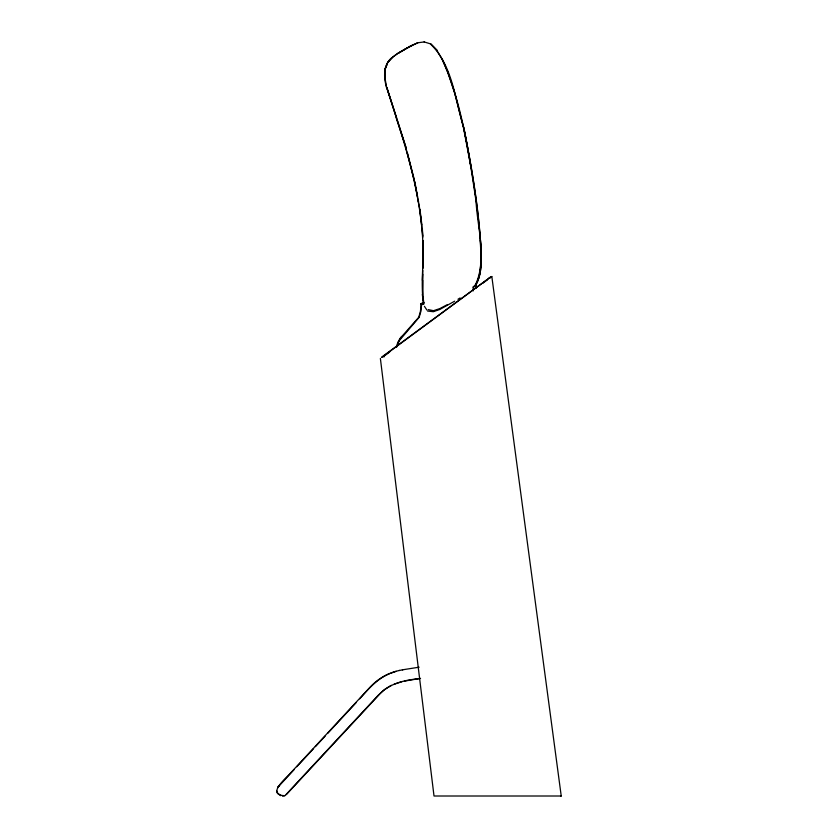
<?xml version="1.0" encoding="UTF-8"?>
<svg xmlns="http://www.w3.org/2000/svg" width="838" height="838" viewBox="0 0 838 838"><rect width="100%" height="100%" fill="white"/><g stroke="black" fill="none" stroke-linecap="round" stroke-linejoin="round"><path stroke-width="1.26" d="M384.789 77.704L384.893 69.324L387.68 62.714L392.383 57.518M423.117 247.105C423.599 265.709 420.624 284.47 423.588 302.937M423.138 264.326L422.991 240.977M480.823 255.862C480.624 266.61 480.928 279.033 473.365 287.57M422.425 280.363L422.781 270.496M422.876 268.024C425.337 216.874 412.223 166.458 396.353 118.273M422.781 274.194L422.572 294.505L423.682 301.732M423.001 268.024L423.117 240.977M424.175 302.508L420.613 303.901L421.126 304.791L420.425 311.401L418.728 317.309L400.344 338.164L396.364 346.963M391.304 685.337L384.359 689.643L378.189 695.268L284.941 795.712C265.971 794.99 285.423 778.764 290.158 773.443L369.883 687.359C377.708 678.885 388.162 672.715 399.517 670.463M397.107 345.937L397.725 343.873M387.366 63.824L385.145 69.324L384.925 77.704L386.674 87.644L405.938 147.572M474.989 285.894C487.611 259.529 477.43 228.69 476.015 200.9C468.777 153.04 462.136 103.922 442.275 59.362M475.115 285.894C483.557 272.277 480.949 255.506 480.415 240.338C477.492 202.597 471.291 165.201 463.823 128.13M475.376 285.894C483.463 272.182 480.729 255.475 480.279 240.338M398.123 342.868A23.768 23.768 0 0 1 399.056 340.919L419.178 317.309L420.865 311.401L421.566 304.791L421.053 303.901L423.494 302.947L421.053 303.901L421.566 304.791L423.986 303.785M286.376 794.592L378.629 695.268C388.822 683.368 404.88 679.985 419.744 678.602M391.995 57.518C382.851 64.84 383.699 77.463 386.548 87.634M387.544 62.724C393.368 54.596 402.795 50.647 411.112 45.681M278.268 786.861L294.138 769.609M296.799 766.739L313.622 748.575M315.402 746.658L325.144 736.141M327.794 733.271L356.14 702.663M359.691 698.84C368.374 689.119 377.247 678.591 389.712 673.626M277.902 786.861L279.473 785.436M491.361 276.865L491.822 276.509L561.23 796.006L560.706 796.006M488.826 278.363L491.78 276.509M489.371 278.363L490.492 277.525M427.548 311.034L433.319 311.705L439.772 309.463L454.688 301.177M381.824 356.998L491.099 276.687M383.406 356.621L389.701 351.97M483.076 283.014L487.266 279.913M490.314 277.273L381.73 357.449M392.331 57.445L398.092 53.223M475.303 286.041L475.858 285.643L476.047 288.251M457.967 299.239L460.135 297.951M398.239 53.223L404.744 49.463L398.375 53.223M404.356 49.463L417.544 42.832M405.843 48.834L411.238 45.681M447.094 304.76L439.866 308.583L433.476 310.699L428.27 309.599M410.987 45.681L417.795 42.832M390.78 673.218L396.175 671.322M394.216 684.185L402.02 681.661M423.022 303.052L420.613 303.901L421.126 304.791M473.439 286.491L475.858 285.643M399.077 670.463L402.827 669.824M282.5 796.1L284.574 795.712M404.387 681.126L420.55 678.382M402.387 669.824L419.136 667.195M417.418 42.832L424.321 41.921M561.23 796.006L434.011 796.006L380.379 358.413M424.112 41.9L430.91 44.005L436.912 50.039M383.437 356.401L384.097 356.726M383.458 356.37L384.118 356.695M280.782 795.712L277.525 792.905L276.77 790.873M430.648 44.005C452.803 65.846 455.044 99.9 463.948 128.13C472.286 170.282 479.598 212.842 481.295 255.852M430.523 44.005L436.525 50.039M424.416 306.299L426.919 310.091M436.661 50.039L442.139 59.362L447.429 71.408M396.741 118.273L386.936 87.644M396.615 118.273L386.81 87.644M447.565 71.408L454.762 93.51L463.561 128.13L471.186 168.459M397.128 119.499L406.063 147.572M407.362 152.61L414.454 180.306M405.802 147.572L414.517 181.563L419.89 209.699M414.779 181.563L417.638 196.909M418.11 199.475L418.591 202.031M422.31 294.505L423.63 304.142M420.016 209.71L421.105 218.571M421.409 221.106L421.87 224.909M419.754 209.71L421.923 227.444M473.041 286.952L473.323 290.859M422.342 228.701L422.802 236.065M422.216 228.701L422.75 237.29M422.687 280.363L422.698 294.505M396.793 346.963A23.81 23.81 0 0 1 399.045 340.919M397.285 343.873A23.831 23.831 0 0 1 401.727 336.436"/></g></svg>
